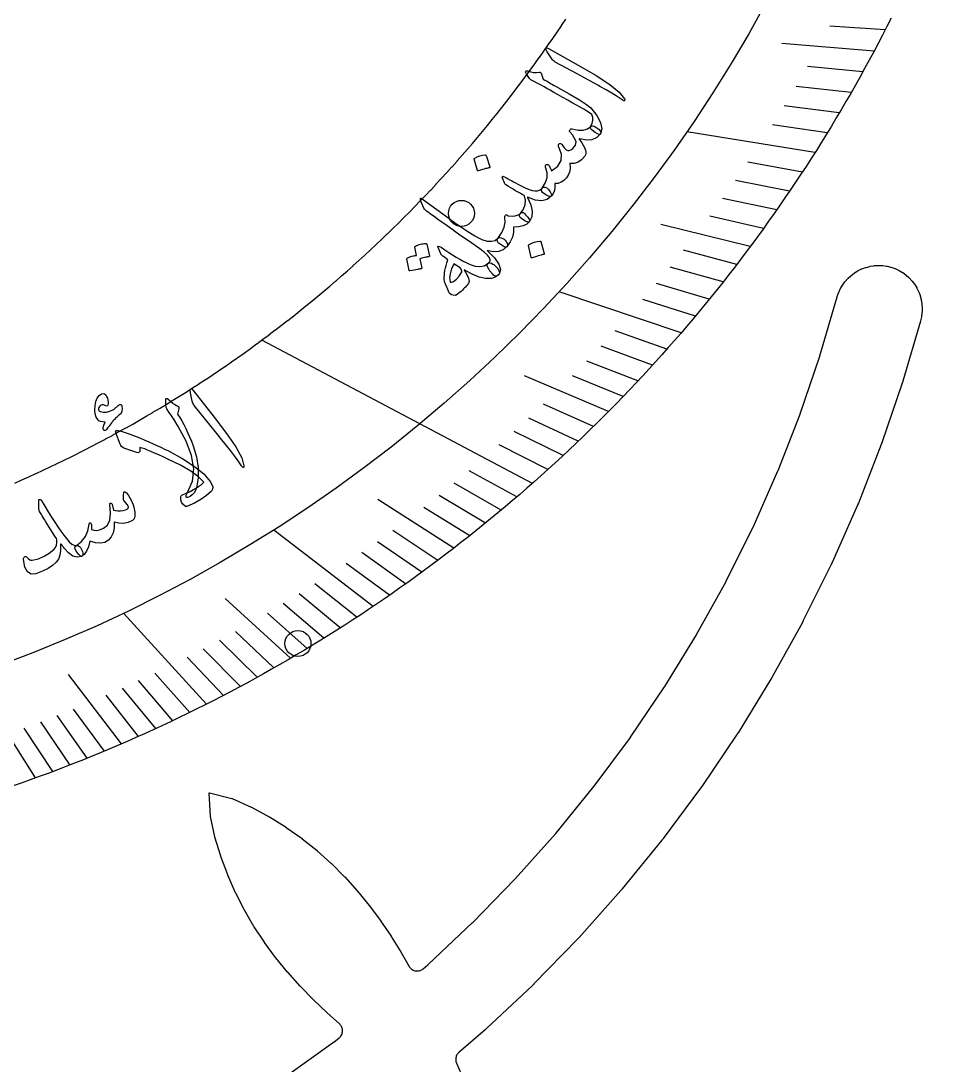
# Model space of a CAD drawing. Header units: millimetres. Extents: x -58 to 58, y -58 to 58.
# Drawn here: x 13.82 to 38.59, y -30.32 to -2.14 of the extents above; entities that cross this region are included whole.
import ezdxf

# ---------------------------------------------------------------- set-up
doc = ezdxf.new("R2010")
doc.units = ezdxf.units.MM
for name, color, linetype in [('CUT_INNER', 6, 'Continuous'), ('ENGRAVE', 7, 'Continuous'), ('ENGRAVE_FINE', 8, 'Continuous'), ('TEXT', 5, 'Continuous')]:
    doc.layers.add(name, color=color, linetype=linetype)

msp = doc.modelspace()

# ---------------------------------------------------------------- linework, layer by layer
at = {"layer": 'CUT_INNER'}
for points in [[(37.3222, -2.0688), (37.2062, -2.2974), (37.0888, -2.5254), (36.9701, -2.7526), (36.8499, -2.9791), (36.7284, -3.2048), (36.6054, -3.4298), (36.4811, -3.654), (36.3554, -3.8775), (36.2284, -4.1002), (36.1, -4.3221), (35.9702, -4.5432), (35.8391, -4.7635), (35.7066, -4.983), (35.5728, -5.2017), (35.4376, -5.4195), (35.3011, -5.6365), (35.1633, -5.8527), (35.0242, -6.0681), (34.8837, -6.2825), (34.7419, -6.4961), (34.5988, -6.7089), (34.4545, -6.9207), (34.3088, -7.1317), (34.1618, -7.3418), (34.0135, -7.5509), (33.864, -7.7592), (33.7132, -7.9665), (33.5611, -8.1729), (33.4077, -8.3784), (33.2531, -8.5829), (33.0973, -8.7864), (32.9401, -8.989), (32.7818, -9.1907), (32.6222, -9.3913), (32.4614, -9.591), (32.2994, -9.7897), (32.1361, -9.9874), (31.9717, -10.184), (31.806, -10.3797), (31.6391, -10.5744), (31.4711, -10.768), (31.3019, -10.9606), (31.1314, -11.1521), (30.9599, -11.3426), (30.7871, -11.532), (30.6132, -11.7204), (30.4381, -11.9077), (30.2619, -12.0939), (30.0846, -12.2791), (29.9061, -12.4631), (29.7265, -12.6461), (29.5458, -12.8279), (29.3639, -13.0087), (29.181, -13.1883), (28.9969, -13.3668), (28.8118, -13.5441), (28.6256, -13.7203), (28.4383, -13.8954), (28.2499, -14.0693), (28.0605, -14.2421), (27.87, -14.4137), (27.6785, -14.5841), (27.4859, -14.7533), (27.2923, -14.9214), (27.0976, -15.0883), (26.902, -15.2539), (26.7053, -15.4184), (26.5076, -15.5817), (26.3089, -15.7437), (26.1093, -15.9045), (25.9086, -16.0641), (25.707, -16.2225), (25.5044, -16.3796), (25.3008, -16.5354), (25.0963, -16.6901), (24.8909, -16.8434), (24.6845, -16.9955), (24.4772, -17.1463), (24.2689, -17.2959), (24.0598, -17.4442), (23.8497, -17.5912), (23.6387, -17.7368), (23.4269, -17.8812), (23.2142, -18.0243), (23.0006, -18.1661), (22.7861, -18.3066), (22.5708, -18.4457), (22.3546, -18.5836), (22.1376, -18.7201), (21.9197, -18.8552), (21.701, -18.9891), (21.4815, -19.1216), (21.2612, -19.2527), (21.0401, -19.3825), (20.8182, -19.5109), (20.5956, -19.6379), (20.3721, -19.7636), (20.1479, -19.8879), (19.9229, -20.0109), (19.6972, -20.1324), (19.4707, -20.2526), (19.2435, -20.3714), (19.0156, -20.4887), (18.7869, -20.6047), (18.5576, -20.7193), (18.3275, -20.8325), (18.0968, -20.9442), (17.8653, -21.0545), (17.6332, -21.1634), (17.4005, -21.2709), (17.1671, -21.377), (16.933, -21.4816), (16.6983, -21.5848), (16.463, -21.6865), (16.227, -21.7868), (15.9905, -21.8857), (15.7533, -21.983), (15.5155, -22.079), (15.2772, -22.1734), (15.0383, -22.2665), (14.7988, -22.358), (14.5588, -22.4481), (14.3182, -22.5367), (14.0771, -22.6238), (13.8354, -22.7094), (13.5932, -22.7936)], [(13.6592, -14.6134), (13.8497, -14.5297), (13.8511, -14.529), (14.0412, -14.4441), (14.0426, -14.4435), (14.2321, -14.3573), (14.2335, -14.3567), (14.4225, -14.2694), (14.4239, -14.2688), (14.6124, -14.1804), (14.6138, -14.1797), (14.8017, -14.0901), (14.8031, -14.0894), (14.9904, -13.9987), (14.9918, -13.998), (15.1786, -13.9062), (15.18, -13.9055), (15.3662, -13.8124), (15.3676, -13.8118), (15.5533, -13.7176), (15.5546, -13.7169), (15.7397, -13.6216), (15.7411, -13.6209), (15.9256, -13.5244), (15.9269, -13.5237), (16.1108, -13.4261), (16.1122, -13.4254), (16.2955, -13.3267), (16.2968, -13.326), (16.4795, -13.2262), (16.4809, -13.2254), (16.6629, -13.1245), (16.6643, -13.1237), (16.8457, -13.0217), (16.8471, -13.0209), (17.0279, -12.9178), (17.0292, -12.917), (17.2094, -12.8127), (17.2107, -12.8119), (17.3903, -12.7066), (17.3916, -12.7058), (17.5705, -12.5993), (17.5718, -12.5985), (17.75, -12.4909), (17.7513, -12.4902), (17.9289, -12.3815), (17.9302, -12.3807), (18.1071, -12.2709), (18.1084, -12.2701), (18.2846, -12.1593), (18.2859, -12.1585), (18.4615, -12.0465), (18.4628, -12.0457), (18.6376, -11.9327), (18.6389, -11.9319), (18.8131, -11.8178), (18.8143, -11.817), (18.9878, -11.7019), (18.9891, -11.701), (19.1618, -11.5848), (19.1631, -11.584), (19.3351, -11.4667), (19.3364, -11.4658), (19.5077, -11.3475), (19.5089, -11.3467), (19.6795, -11.2273), (19.6807, -11.2264), (19.8506, -11.106), (19.8518, -11.1051), (20.0209, -10.9837), (20.0222, -10.9828), (20.1905, -10.8603), (20.1918, -10.8594), (20.3593, -10.7359), (20.3606, -10.735), (20.5274, -10.6105), (20.5286, -10.6096), (20.6947, -10.484), (20.6959, -10.4831), (20.8612, -10.3565), (20.8624, -10.3556), (21.0269, -10.228), (21.0281, -10.2271), (21.1919, -10.0985), (21.1931, -10.0976), (21.356, -9.968), (21.3572, -9.967), (21.5193, -9.8364), (21.5205, -9.8355), (21.6819, -9.7039), (21.683, -9.7029), (21.8436, -9.5704), (21.8447, -9.5694), (22.0044, -9.4358), (22.0056, -9.4348), (22.1645, -9.3003), (22.1657, -9.2993), (22.3237, -9.1638), (22.3249, -9.1628), (22.4821, -9.0264), (22.4833, -9.0254), (22.6396, -8.8879), (22.6408, -8.8869), (22.7963, -8.7485), (22.7975, -8.7475), (22.9521, -8.6082), (22.9533, -8.6072), (23.1071, -8.4669), (23.1082, -8.4658), (23.2612, -8.3246), (23.2623, -8.3236), (23.4144, -8.1814), (23.4155, -8.1804), (23.5667, -8.0373), (23.5678, -8.0362), (23.7182, -7.8922), (23.7193, -7.8911), (23.8687, -7.7462), (23.8698, -7.7451), (24.0184, -7.5993), (24.0195, -7.5982), (24.1671, -7.4515), (24.1682, -7.4504), (24.315, -7.3027), (24.316, -7.3016), (24.4619, -7.1531), (24.463, -7.152), (24.6079, -7.0025), (24.609, -7.0014), (24.753, -6.8511), (24.754, -6.85), (24.8971, -6.6988), (24.8982, -6.6977), (25.0403, -6.5456), (25.0414, -6.5444), (25.1826, -6.3915), (25.1836, -6.3904), (25.3239, -6.2365), (25.3249, -6.2354), (25.4643, -6.0807), (25.4653, -6.0796), (25.6037, -5.924), (25.6047, -5.9229), (25.7421, -5.7665), (25.7431, -5.7654), (25.8796, -5.6081), (25.8806, -5.607), (26.0161, -5.4489), (26.0171, -5.4478), (26.1516, -5.2889), (26.1526, -5.2877), (26.2861, -5.128), (26.2871, -5.1268), (26.4197, -4.9663), (26.4206, -4.9651), (26.5522, -4.8038), (26.5532, -4.8026), (26.6838, -4.6405), (26.6847, -4.6393), (26.8143, -4.4763), (26.8152, -4.4751), (26.9438, -4.3114), (26.9448, -4.3102), (27.0723, -4.1457), (27.0733, -4.1445), (27.1998, -3.9792), (27.2008, -3.978), (27.3263, -3.8119), (27.3272, -3.8107), (27.4518, -3.6438), (27.4527, -3.6426), (27.5762, -3.475), (27.5771, -3.4738), (27.6996, -3.3054), (27.7005, -3.3042), (27.8219, -3.1351), (27.8228, -3.1338), (27.9432, -2.964), (27.9441, -2.9627), (28.0634, -2.7922), (28.0643, -2.7909), (28.1826, -2.6196), (28.1835, -2.6183), (28.3007, -2.4463), (28.3016, -2.4451), (28.4178, -2.2723), (28.4186, -2.271), (28.5337, -2.0976)], [(20.9362, -30.6561), (22.2666, -29.7039), (22.2754, -29.6973), (22.4141, -29.5884), (22.4325, -29.5725), (22.4492, -29.5548), (22.4641, -29.5357), (22.4772, -29.5152), (22.4881, -29.4935), (22.4969, -29.4708), (22.5035, -29.4474), (22.5077, -29.4235), (22.5096, -29.3993), (22.5092, -29.375), (22.5064, -29.3509), (22.5013, -29.3271), (22.4938, -29.304), (22.4842, -29.2817), (22.4725, -29.2604), (22.4587, -29.2404), (22.4431, -29.2218), (22.4257, -29.2048), (22.0963, -28.9122), (22.0932, -28.9094), (21.7246, -28.5593), (21.7212, -28.556), (21.3679, -28.1941), (21.3643, -28.1902), (21.028, -27.8152), (21.0243, -27.8109), (20.7062, -27.4216), (20.7024, -27.4167), (20.4037, -27.012), (20.4, -27.0067), (20.1219, -26.5856), (20.1183, -26.5798), (19.8618, -26.1414), (19.8584, -26.1352), (19.6245, -25.6786), (19.6214, -25.6721), (19.4112, -25.1962), (19.4084, -25.1893), (19.2237, -24.6929), (19.2211, -24.6853), (19.0652, -24.1665), (19.0628, -24.1572), (18.9434, -23.6096), (18.9425, -23.6045), (18.9421, -23.5993), (18.9128, -22.9785), (18.9128, -22.9727), (18.9184, -22.9739), (19.5207, -23.1272), (19.5257, -23.1287), (19.5306, -23.1306), (20.043, -23.3575), (20.0517, -23.3617), (20.5286, -23.6186), (20.5355, -23.6227), (20.9847, -23.9033), (20.9909, -23.9074), (21.4149, -24.2089), (21.4206, -24.2132), (21.821, -24.5341), (21.8264, -24.5386), (22.2044, -24.878), (22.2093, -24.8826), (22.566, -25.2396), (22.5705, -25.2443), (22.907, -25.6181), (22.911, -25.6228), (23.2285, -26.0126), (23.232, -26.0172), (23.5318, -26.422), (23.5349, -26.4263), (23.8185, -26.845), (23.8211, -26.8489), (24.09, -27.2803), (24.0921, -27.2839), (24.3073, -27.6563), (24.3206, -27.6768), (24.3357, -27.6959), (24.3526, -27.7135), (24.3712, -27.7293), (24.3912, -27.7432), (24.4125, -27.7551), (24.4349, -27.7649), (24.4581, -27.7724), (24.4819, -27.7777), (24.5061, -27.7806), (24.5305, -27.7812), (24.5548, -27.7793), (24.5788, -27.7751), (24.6023, -27.7686), (24.6251, -27.7598), (24.6469, -27.7488), (24.6675, -27.7358), (24.6867, -27.7208), (24.8116, -27.6136), (24.8198, -27.6061), (26.012, -26.4858), (26.0199, -26.478), (27.1613, -25.3059), (27.1688, -25.2977), (28.2571, -24.0761), (28.2643, -24.0677), (29.2972, -22.799), (29.304, -22.7902), (30.2797, -21.477), (30.2861, -21.4679), (31.2026, -20.1127), (31.2086, -20.1034), (32.064, -18.7088), (32.0696, -18.6992), (32.8624, -17.2681), (32.8675, -17.2583), (33.596, -15.7934), (33.6007, -15.7833), (34.2635, -14.2876), (34.2678, -14.2773), (34.8636, -12.7536), (34.8674, -12.7432), (35.395, -11.1946), (35.3983, -11.184), (35.8647, -9.5862), (35.8665, -9.5804), (35.9011, -9.4806), (35.9056, -9.4692), (35.9485, -9.376), (35.9542, -9.3652), (36.0059, -9.2766), (36.0126, -9.2664), (36.0729, -9.1834), (36.0805, -9.1738), (36.1486, -9.0971), (36.1572, -9.0884), (36.2324, -9.0187), (36.2418, -9.0108), (36.3235, -8.9489), (36.3337, -8.942), (36.4211, -8.8883), (36.4318, -8.8824), (36.524, -8.8376), (36.5353, -8.8328), (36.6315, -8.7972), (36.6432, -8.7935), (36.7424, -8.7676), (36.7544, -8.7651), (36.8557, -8.749), (36.8678, -8.7476), (36.9702, -8.7415), (36.9825, -8.7414), (37.0849, -8.7453), (37.0971, -8.7464), (37.1987, -8.7604), (37.2108, -8.7626), (37.3105, -8.7865), (37.3223, -8.79), (37.4192, -8.8235), (37.4306, -8.828), (37.5237, -8.8709), (37.5346, -8.8766), (37.6231, -8.9284), (37.6334, -8.9351), (37.7164, -8.9953), (37.7259, -9.003), (37.8026, -9.071), (37.8114, -9.0796), (37.881, -9.1548), (37.8889, -9.1642), (37.9509, -9.246), (37.9578, -9.2561), (38.0114, -9.3435), (38.0173, -9.3542), (38.0621, -9.4465), (38.067, -9.4577), (38.1025, -9.5539), (38.1062, -9.5656), (38.1322, -9.6648), (38.1347, -9.6768), (38.1508, -9.7781), (38.1521, -9.7903), (38.1582, -9.8926), (38.1584, -9.9049), (38.1544, -10.0074), (38.1533, -10.0196), (38.1394, -10.1212), (38.1371, -10.1332), (38.1125, -10.2359), (38.1109, -10.2418), (37.6361, -11.8686), (37.6353, -11.8712), (37.6205, -11.9181), (37.6197, -11.9207), (37.0726, -13.5264), (37.0717, -13.529), (37.0548, -13.5751), (37.0538, -13.5777), (36.4361, -15.1575), (36.4351, -15.1601), (36.4162, -15.2054), (36.4151, -15.208), (35.7279, -16.7588), (35.7268, -16.7614), (35.7059, -16.8058), (35.7046, -16.8083), (34.9493, -18.3272), (34.9481, -18.3296), (34.9252, -18.3731), (34.9239, -18.3756), (34.102, -19.8594), (34.1006, -19.8618), (34.0759, -19.9043), (34.0744, -19.9067), (33.1875, -21.3526), (33.186, -21.3549), (33.1594, -21.3962), (33.1579, -21.3985), (32.2077, -22.8037), (32.2061, -22.806), (32.1777, -22.8461), (32.176, -22.8483), (31.1644, -24.2099), (31.1627, -24.2121), (31.1326, -24.2509), (31.1309, -24.2531), (30.0598, -25.5685), (30.0581, -25.5706), (30.0262, -25.608), (30.0244, -25.6101), (28.8961, -26.8767), (28.8942, -26.8788), (28.8607, -26.9147), (28.8588, -26.9167), (27.6754, -28.132), (27.6735, -28.134), (27.6384, -28.1684), (27.6364, -28.1704), (26.4003, -29.332), (26.3983, -29.3339), (26.3617, -29.3667), (26.3596, -29.3685), (25.6507, -29.9779), (25.6329, -29.9948), (25.6168, -30.0133), (25.6026, -30.0334), (25.5905, -30.0548), (25.5805, -30.0772), (25.5728, -30.1005), (25.5674, -30.1245), (25.5643, -30.1488), (25.5637, -30.1734), (25.5655, -30.1979), (25.5697, -30.2221), (25.5762, -30.2458), (25.585, -30.2687), (25.7116, -30.5545)]]:
    msp.add_lwpolyline(points, dxfattribs=at)
at = {"layer": 'ENGRAVE'}
for points in [[(35.2619, -5.6983), (31.803, -5.1394)], [(31.6528, -10.5585), (28.3547, -9.4583)], [(27.635, -14.6225), (20.3304, -10.7574)], [(14.2198, -22.5724), (10.0486, -15.951)], [(23.3338, -17.9441), (20.6515, -15.8814)], [(18.8404, -20.5778), (16.5928, -18.1229)]]:
    msp.add_lwpolyline(points, dxfattribs=at)
for centre, radius in [((0, 16.7167), 38.5892), ((25.7186, -7.3377), 0.351), ((21.3056, -18.9448), 0.351)]:
    msp.add_circle(centre, radius, dxfattribs=at)
at = {"layer": 'ENGRAVE_FINE'}
for points in [[(37.163, -2.3816), (35.6682, -2.2858)], [(36.8624, -2.9557), (34.3687, -2.7557)], [(36.555, -3.5212), (35.0647, -3.3776)], [(36.241, -4.0782), (34.7538, -3.9108)], [(35.9207, -4.6267), (34.4369, -4.4356)], [(35.5943, -5.1667), (34.1144, -4.9519)], [(34.9239, -6.2215), (33.4531, -5.9595)], [(34.5802, -6.7364), (33.1147, -6.4509)], [(34.2312, -7.2428), (32.7714, -6.934)], [(33.8771, -7.741), (32.4234, -7.4089)], [(33.5179, -8.231), (31.1008, -7.6374)], [(33.1539, -8.7127), (31.7138, -8.3343)], [(32.7853, -9.1863), (31.3526, -8.7849)], [(32.4121, -9.6517), (30.9874, -9.2275)], [(32.0346, -10.1091), (30.6182, -9.6622)], [(31.2671, -10.9999), (29.8687, -10.5079)], [(30.8774, -11.4333), (29.4886, -10.9191)], [(30.4839, -11.8589), (29.1052, -11.3226)], [(29.6863, -12.6868), (27.4198, -11.7182)], [(30.0869, -12.2767), (28.7186, -11.7184)], [(29.2823, -13.0891), (27.9363, -12.4874)], [(28.8751, -13.4838), (27.5408, -12.8607)], [(28.4647, -13.8709), (27.1425, -13.2266)], [(28.0513, -14.2504), (26.7417, -13.5851)], [(27.2159, -14.9871), (25.9325, -14.2804)], [(26.7941, -15.3444), (25.5244, -14.6173)], [(25.5134, -16.3726), (23.4666, -15.0591)], [(26.3697, -15.6944), (25.1141, -14.9471)], [(25.9427, -16.0371), (24.7017, -15.2699)], [(25.0818, -16.701), (23.8708, -15.8947)], [(24.6479, -17.0223), (23.4526, -16.1967)], [(24.2119, -17.3365), (23.0325, -16.492)], [(23.7738, -17.6438), (22.6108, -16.7806)], [(22.8919, -18.2376), (21.7625, -17.3378)], [(21.1065, -19.3437), (19.3414, -17.726)], [(22.4481, -18.5242), (21.3361, -17.6066)], [(22.0026, -18.8041), (20.9083, -17.8689)], [(21.5553, -19.0772), (20.4791, -18.1247)], [(20.2043, -19.8568), (19.1841, -18.8542)], [(20.6561, -19.6035), (19.6169, -18.6173)], [(19.751, -20.1036), (18.7501, -19.0848)], [(19.2963, -20.3439), (18.315, -19.3093)], [(16.5427, -21.6522), (15.1123, -19.7799)], [(17.9247, -21.0264), (17.004, -19.9464)], [(18.3831, -20.8053), (17.4419, -19.7401)], [(17.4651, -21.2412), (16.5652, -20.1467)], [(17.0045, -21.4498), (16.1255, -20.3411)], [(16.08, -21.8485), (15.2439, -20.7124)], [(15.1517, -22.2225), (14.3594, -21.0606)], [(15.6163, -22.0385), (14.802, -20.8894)], [(14.6862, -22.4005), (13.9162, -21.2261)]]:
    msp.add_lwpolyline(points, dxfattribs=at)
at = {"layer": 'TEXT'}
for points in [[(28.0363, -2.9744), (27.9998, -2.9079), (27.9956, -2.8722), (28.0238, -2.8672), (28.0845, -2.8928), (28.8709, -3.3412), (29.3537, -3.6159), (29.7236, -3.8584), (29.9795, -4.0697), (30.1209, -4.2507), (30.1285, -4.2712), (30.1301, -4.2857), (30.1258, -4.2944), (30.1154, -4.2972), (30.1028, -4.2964), (30.0886, -4.2922), (30.0729, -4.2846), (30.0555, -4.2737), (29.9249, -4.1824), (29.782, -4.0917), (29.6271, -4.0014), (29.4601, -3.9115), (29.417, -3.8873), (29.2999, -3.8228), (29.1088, -3.7179), (28.8439, -3.5724), (28.2544, -3.2527), (28.2244, -3.2337), (28.1988, -3.2134), (28.1774, -3.1919), (28.1603, -3.169)], [(27.5584, -3.6998), (27.5242, -3.6451), (27.4968, -3.6021), (27.4763, -3.5706), (27.4626, -3.5508), (27.4546, -3.5373), (27.4509, -3.5249), (27.4516, -3.5135), (27.4566, -3.5031), (27.4661, -3.4941), (27.478, -3.4896), (27.4923, -3.4896), (27.509, -3.4941), (27.5897, -3.5174), (27.6676, -3.5313), (27.7426, -3.5359), (27.8146, -3.5312), (27.8366, -3.5311), (27.8549, -3.5399), (27.8697, -3.5574), (27.881, -3.5838), (27.9274, -3.7138), (27.9717, -3.7396), (28.0153, -3.7649), (28.0582, -3.7897), (28.1003, -3.8139), (28.1417, -3.8375), (28.1824, -3.8606), (28.2223, -3.8831), (28.2615, -3.9051), (28.6246, -4.1083), (28.9038, -4.2733), (29.0987, -4.401), (29.2091, -4.4916), (29.3773, -4.7003), (29.4775, -4.8871), (29.5098, -5.0517), (29.4741, -5.1938), (29.4719, -5.1968), (29.4696, -5.1998), (29.4674, -5.2028), (29.4652, -5.2058), (29.4353, -5.2113), (29.3888, -5.1944), (29.3256, -5.1552), (29.2458, -5.0937), (29.2181, -5.0686), (29.2025, -5.044), (29.1993, -5.0199), (29.2083, -4.9962), (29.2495, -4.9094), (29.2689, -4.8262), (29.2664, -4.7467), (29.2423, -4.6711), (29.1782, -4.6282), (29.1042, -4.581), (29.0201, -4.5295), (28.9261, -4.4739), (28.8225, -4.414), (28.71, -4.35), (28.5886, -4.2818), (28.4583, -4.2094), (28.3309, -4.1372), (28.2163, -4.0726), (28.1144, -4.0155), (28.0252, -3.966), (27.9489, -3.9237), (27.8858, -3.8884), (27.8358, -3.86), (27.799, -3.8386), (27.6095, -3.7421), (27.5922, -3.7306), (27.5779, -3.7198), (27.5667, -3.7095), (27.5584, -3.6998)], [(27.9984, -6.1185), (27.9902, -6.097), (27.9858, -6.0773), (27.9851, -6.0595), (27.9882, -6.0437), (27.9949, -6.0307), (28.0049, -6.0216), (28.0183, -6.0165), (28.035, -6.0152), (28.0528, -6.0192), (28.0693, -6.0299), (28.0845, -6.0473), (28.0984, -6.0714), (28.104, -6.0853), (28.1101, -6.0993), (28.1167, -6.1135), (28.1238, -6.1277), (28.1309, -6.1423), (28.1376, -6.1574), (28.1439, -6.1731), (28.1497, -6.1893), (28.3211, -6.0611), (28.4121, -5.9116), (28.4227, -5.7418), (28.3526, -5.5524), (28.3438, -5.5312), (28.3386, -5.5122), (28.3368, -5.4953), (28.3387, -5.4807), (28.3449, -5.4675), (28.3542, -5.4579), (28.3665, -5.4518), (28.382, -5.4493), (28.3984, -5.4513), (28.414, -5.4591), (28.4286, -5.4725), (28.4422, -5.4916), (28.4735, -5.5401), (28.5019, -5.5781), (28.5274, -5.6057), (28.55, -5.6227), (28.5895, -5.6375), (28.6317, -5.6361), (28.6767, -5.6185), (28.7242, -5.5847), (28.7673, -5.5411), (28.7965, -5.4974), (28.8117, -5.4535), (28.8131, -5.4094), (28.7986, -5.3592), (28.7663, -5.2966), (28.7162, -5.2216), (28.6482, -5.1344), (28.6405, -5.1233), (28.6384, -5.1108), (28.6421, -5.0968), (28.6515, -5.0815), (28.6641, -5.068), (28.6774, -5.0596), (28.6914, -5.0564), (28.7061, -5.0583), (28.87, -5.0922), (29.0088, -5.0925), (29.1224, -5.0595), (29.2105, -4.9932), (29.2311, -4.981), (29.258, -4.9787), (29.2913, -4.9863), (29.331, -5.0038), (29.3718, -5.0256), (29.4062, -5.049), (29.4343, -5.0742), (29.4559, -5.101), (29.4733, -5.1289), (29.4824, -5.1532), (29.4835, -5.1738), (29.4764, -5.1907), (29.3724, -5.292), (29.2441, -5.349), (29.0919, -5.3614), (28.916, -5.3294), (28.9071, -5.3275), (28.9022, -5.3293), (28.9014, -5.3349), (28.9048, -5.3441), (28.967, -5.435), (29.0153, -5.513), (29.0497, -5.5782), (29.0702, -5.6305), (29.0781, -5.6764), (29.077, -5.7197), (29.0669, -5.7602), (29.0478, -5.7979), (28.9648, -5.8916), (28.8702, -5.9554), (28.7643, -5.9891), (28.6473, -5.9927), (28.6574, -6.0991), (28.6453, -6.1991), (28.6112, -6.2923), (28.555, -6.3789), (28.4859, -6.4498), (28.4107, -6.4995), (28.3296, -6.5277), (28.2427, -6.5346), (28.244, -6.6317), (28.2297, -6.7192), (28.1999, -6.7971), (28.1546, -6.8653), (28.1222, -6.88), (28.0707, -6.8694), (28.0001, -6.8336), (27.9105, -6.7726), (27.8879, -6.7483), (27.8788, -6.7203), (27.883, -6.6884), (27.9007, -6.6526), (27.9879, -6.5071), (28.0332, -6.3693), (28.0366, -6.2398), (27.9984, -6.1185)], [(26.0654, -5.8733), (26.0648, -5.867), (26.0668, -5.8605), (26.0713, -5.8539), (26.0783, -5.8472), (26.145, -5.8143), (26.2139, -5.7885), (26.2852, -5.7696), (26.3588, -5.7578), (26.368, -5.7584), (26.3752, -5.7613), (26.3803, -5.7666), (26.3835, -5.7742), (26.4872, -6.083), (26.4882, -6.0921), (26.4842, -6.0993), (26.4752, -6.1044), (26.4611, -6.1077), (26.449, -6.1104), (26.4303, -6.1152), (26.405, -6.1219), (26.3732, -6.1306), (26.3345, -6.1415), (26.2886, -6.155), (26.2356, -6.1711), (26.1755, -6.1896), (26.1667, -6.1913), (26.1602, -6.1903), (26.156, -6.1867), (26.1542, -6.1804)], [(26.9183, -6.5692), (26.9065, -6.5578), (26.8931, -6.5378), (26.878, -6.5092), (26.8613, -6.4719), (26.8466, -6.4351), (26.8351, -6.4051), (26.8267, -6.3821), (26.8215, -6.366), (26.8236, -6.3458), (26.8345, -6.3367), (26.8541, -6.3386), (26.8823, -6.3516), (26.9005, -6.3617), (26.9224, -6.3734), (26.948, -6.3869), (26.9773, -6.402), (27.0098, -6.419), (27.0451, -6.438), (27.0833, -6.4591), (27.1241, -6.4822), (27.2984, -6.5743), (27.4401, -6.6448), (27.5494, -6.6938), (27.626, -6.7216), (27.7043, -6.7328), (27.7762, -6.725), (27.8417, -6.6982), (27.9007, -6.6526), (27.9173, -6.6392), (27.9357, -6.6309), (27.9557, -6.6277), (27.9775, -6.6296), (28.0021, -6.6367), (28.0252, -6.65), (28.0469, -6.6692), (28.0671, -6.6946), (28.1153, -6.7574), (28.146, -6.8067), (28.1591, -6.8427), (28.1546, -6.8653), (28.0344, -6.9585), (27.8869, -6.9957), (27.7125, -6.9765), (27.5114, -6.9012), (27.5038, -6.8992), (27.4995, -6.8995), (27.4988, -6.9022), (27.5014, -6.9072), (27.5908, -7.1023), (27.63, -7.2762), (27.6192, -7.4287), (27.5585, -7.5593), (27.547, -7.5701), (27.5323, -7.575), (27.5144, -7.5738), (27.4931, -7.5666), (27.4658, -7.5527), (27.4323, -7.534), (27.3926, -7.5105), (27.3468, -7.4821), (27.3068, -7.4492), (27.2874, -7.4146), (27.2884, -7.3783), (27.31, -7.3404), (27.3905, -7.221), (27.4365, -7.102), (27.448, -6.9837), (27.4252, -6.8661), (27.417, -6.8572), (27.3961, -6.8435), (27.3624, -6.8248), (27.3159, -6.8012), (27.2872, -6.7866), (27.2524, -6.7678), (27.2117, -6.7446), (27.1649, -6.7171), (27.1122, -6.6857), (27.0535, -6.6505), (26.9889, -6.6117), (26.9183, -6.5692)], [(26.4648, -8.8585), (26.4318, -8.8005), (26.4153, -8.7534), (26.4153, -8.717), (26.4318, -8.6912), (26.4623, -8.6638), (26.4836, -8.6385), (26.4958, -8.6155), (26.4987, -8.5947), (26.4776, -8.5339), (26.4239, -8.464), (26.3375, -8.3849), (26.2187, -8.2965), (25.933, -8.0982), (25.6794, -7.9207), (25.4577, -7.7644), (25.2677, -7.6294), (25.1092, -7.5162), (24.9819, -7.4248), (24.8857, -7.3556), (24.8204, -7.3086), (24.7789, -7.2758), (24.7461, -7.2465), (24.7221, -7.2208), (24.7067, -7.1986), (24.6226, -7.0103), (24.6115, -6.9584), (24.6145, -6.9298), (24.6315, -6.9244), (24.6626, -6.9421), (24.9881, -7.1856), (25.2784, -7.3983), (25.5334, -7.5803), (25.7528, -7.7318), (25.9364, -7.8536), (26.0838, -7.9463), (26.195, -8.0099), (26.2698, -8.0448), (26.4106, -8.0831), (26.5301, -8.0901), (26.6282, -8.0658), (26.7047, -8.0104), (26.7292, -7.9932), (26.7596, -7.9877), (26.7959, -7.9941), (26.8383, -8.0123), (26.8731, -8.0339), (26.9029, -8.0603), (26.9275, -8.0916), (26.9471, -8.1277), (26.9588, -8.1625), (26.9629, -8.192), (26.9592, -8.2163), (26.9478, -8.2355), (26.8436, -8.3184), (26.72, -8.3637), (26.5773, -8.3711), (26.4156, -8.3405), (26.6099, -8.5374), (26.7283, -8.7085), (26.7707, -8.8541), (26.7368, -8.9739), (26.7194, -8.9966), (26.7014, -9.0134), (26.6826, -9.0242), (26.6632, -9.0291), (26.6391, -9.0286), (26.6143, -9.0201), (26.5889, -9.0037), (26.5628, -8.9794), (26.5496, -8.9641), (26.5367, -8.9489), (26.5238, -8.9339), (26.5112, -8.919), (26.4988, -8.9041), (26.487, -8.8891), (26.4756, -8.8739), (26.4648, -8.8585)], [(27.31, -7.3404), (27.3365, -7.3244), (27.3582, -7.3147), (27.375, -7.3113), (27.387, -7.314), (27.4013, -7.3228), (27.4171, -7.3355), (27.4345, -7.352), (27.4534, -7.3723), (27.5105, -7.4414), (27.5471, -7.4956), (27.5631, -7.5349), (27.5585, -7.5593), (27.4809, -7.6258), (27.3823, -7.6735), (27.2627, -7.7021), (27.1223, -7.7114), (27.1247, -7.843), (27.096, -7.9748), (27.0362, -8.1067), (26.9452, -8.2382), (26.931, -8.2484), (26.9141, -8.2515), (26.8942, -8.2475), (26.8716, -8.2364), (26.7381, -8.1531), (26.7232, -8.1437), (26.7105, -8.13), (26.7, -8.1119), (26.6916, -8.0895), (26.6879, -8.0692), (26.6884, -8.0498), (26.6932, -8.0311), (26.7022, -8.0132), (26.809, -7.8565), (26.8761, -7.7093), (26.9038, -7.5719), (26.8922, -7.4446), (26.8894, -7.4284), (26.8905, -7.4133), (26.8957, -7.3993), (26.9048, -7.3864), (26.916, -7.377), (26.9275, -7.3734), (26.9394, -7.3757), (26.9516, -7.3838), (26.9622, -7.3926), (26.972, -7.3996), (26.9811, -7.4046), (26.9894, -7.4077), (27.0863, -7.4108), (27.172, -7.4005), (27.2466, -7.377), (27.31, -7.3404)], [(24.4598, -8.2456), (24.4598, -8.2392), (24.4623, -8.2329), (24.4674, -8.2266), (24.475, -8.2204), (24.5096, -8.2055), (24.5443, -8.1922), (24.5792, -8.1807), (24.6143, -8.171), (24.6499, -8.1629), (24.6863, -8.1566), (24.7235, -8.1521), (24.7616, -8.1492), (24.7709, -8.1507), (24.7784, -8.1546), (24.7839, -8.1611), (24.7875, -8.1702), (24.8616, -8.4905), (24.8609, -8.4964), (24.8559, -8.5013), (24.8467, -8.5052), (24.8333, -8.508), (24.8229, -8.5088), (24.8072, -8.5111), (24.7862, -8.5152), (24.7599, -8.5209), (24.7279, -8.5282), (24.69, -8.5372), (24.6461, -8.5477), (24.5963, -8.5598), (24.6488, -8.8113), (24.6489, -8.8205), (24.6441, -8.8273), (24.6346, -8.8317), (24.6202, -8.8338), (24.6077, -8.8355), (24.5885, -8.8387), (24.5625, -8.8433), (24.5297, -8.8493), (24.4898, -8.857), (24.4424, -8.8666), (24.3876, -8.8782), (24.3254, -8.8917), (24.3176, -8.8916), (24.312, -8.8893), (24.3086, -8.8848), (24.3076, -8.8782), (24.2494, -8.5624), (24.2495, -8.556), (24.2521, -8.5496), (24.2572, -8.5434), (24.265, -8.5372), (24.2935, -8.5237), (24.3225, -8.5119), (24.3519, -8.5018), (24.3819, -8.4935), (24.4121, -8.4868), (24.4425, -8.4815), (24.4731, -8.4776), (24.5039, -8.4752)], [(27.5318, -8.2078), (27.5316, -8.2012), (27.534, -8.1945), (27.539, -8.1875), (27.5467, -8.1804), (27.6176, -8.1451), (27.6904, -8.1171), (27.7652, -8.0963), (27.8419, -8.0829), (27.8513, -8.0833), (27.8586, -8.0863), (27.8636, -8.0917), (27.8664, -8.0996), (27.9549, -8.42), (27.9554, -8.4295), (27.9508, -8.437), (27.9412, -8.4425), (27.9265, -8.4461), (27.9138, -8.4492), (27.8942, -8.4544), (27.8677, -8.4618), (27.8343, -8.4714), (27.7937, -8.4833), (27.7455, -8.4981), (27.6898, -8.5156), (27.6265, -8.5358), (27.6172, -8.5377), (27.6106, -8.5368), (27.6065, -8.5331), (27.605, -8.5265)], [(25.9528, -8.7145), (26.0928, -8.7624), (26.2194, -8.7745), (26.3325, -8.7508), (26.4318, -8.6912), (26.46, -8.6758), (26.4926, -8.673), (26.5296, -8.6829), (26.5711, -8.7054), (26.5908, -8.7197), (26.6102, -8.735), (26.6293, -8.7513), (26.6481, -8.7686), (26.6661, -8.7871), (26.6827, -8.807), (26.6981, -8.8282), (26.7121, -8.8508), (26.7329, -8.8903), (26.7444, -8.9235), (26.7465, -8.9505), (26.7394, -8.9712), (26.6956, -9.0167), (26.6454, -9.0528), (26.5889, -9.0794), (26.5262, -9.0965), (26.3735, -9.0984), (26.2005, -9.0597), (26.0072, -8.9802), (25.7939, -8.86), (25.8676, -8.9842), (25.9111, -9.0866), (25.9243, -9.1671), (25.9075, -9.2256), (25.8906, -9.2496), (25.8719, -9.2741), (25.8513, -9.2991), (25.8289, -9.3245), (25.8046, -9.3506), (25.778, -9.3775), (25.7493, -9.4052), (25.7184, -9.4337), (25.6597, -9.4842), (25.6117, -9.5202), (25.5745, -9.5417), (25.5481, -9.5488), (25.4929, -9.5479), (25.4481, -9.5356), (25.4138, -9.5119), (25.3898, -9.4768), (25.3327, -9.3502), (25.2915, -9.2491), (25.2664, -9.1734), (25.2575, -9.1229), (25.2562, -9.0656), (25.2587, -9.0058), (25.2651, -8.9434), (25.2753, -8.8784), (25.2892, -8.811), (25.3069, -8.7409), (25.3283, -8.6683), (25.3534, -8.5932), (25.2338, -8.5046), (25.22, -8.4933), (25.2074, -8.4828), (25.196, -8.4731), (25.1857, -8.4643), (25.1768, -8.4559), (25.1697, -8.4477), (25.1644, -8.4397), (25.1609, -8.4318), (25.0896, -8.2583), (25.0837, -8.2317), (25.095, -8.2216), (25.1236, -8.2281), (25.1695, -8.251), (25.2741, -8.3252), (25.377, -8.3946), (25.4781, -8.4591), (25.5775, -8.5188), (25.6749, -8.574), (25.7699, -8.625), (25.8625, -8.6719), (25.9528, -8.7145)], [(25.5148, -8.7023), (25.5018, -8.7264), (25.4888, -8.7518), (25.4758, -8.7784), (25.4628, -8.8064), (25.4504, -8.836), (25.4392, -8.8675), (25.4293, -8.901), (25.4207, -8.9365), (25.4125, -8.9715), (25.4065, -9.0061), (25.4028, -9.0405), (25.4014, -9.0745), (25.4023, -9.1081), (25.4059, -9.1411), (25.412, -9.1734), (25.4207, -9.2051), (25.5077, -9.1729), (25.5877, -9.1142), (25.6605, -9.0292), (25.7259, -8.9179), (25.73, -8.8945), (25.724, -8.869), (25.7079, -8.8412), (25.6816, -8.8111)], [(18.4077, -12.1785), (18.3992, -12.1031), (18.409, -12.0685), (18.437, -12.0746), (18.4833, -12.1214), (19.0392, -12.8359), (19.3808, -13.274), (19.6303, -13.6391), (19.7862, -13.9321), (19.8479, -14.1534), (19.8472, -14.1752), (19.8431, -14.1892), (19.8358, -14.1956), (19.8251, -14.1942), (19.8138, -14.1886), (19.8023, -14.1794), (19.7906, -14.1664), (19.7788, -14.1496), (19.6928, -14.0154), (19.5953, -13.8771), (19.4865, -13.7346), (19.3664, -13.5878), (19.3359, -13.5489), (19.2522, -13.4446), (19.1155, -13.2748), (18.9262, -13.0393), (18.5031, -12.5189), (18.4827, -12.49), (18.4667, -12.4614), (18.4552, -12.4333), (18.4481, -12.4057)], [(16.5283, -12.7374), (16.4935, -12.7671), (16.4612, -12.7949), (16.4315, -12.8207), (16.4044, -12.8445), (16.3801, -12.8663), (16.359, -12.8864), (16.3412, -12.9047), (16.3265, -12.9212), (16.312, -12.9387), (16.2947, -12.9602), (16.2746, -12.9855), (16.2516, -13.0147), (16.2259, -13.048), (16.1976, -13.0856), (16.1666, -13.1274), (16.1328, -13.1734), (16.1178, -13.1899), (16.102, -13.1984), (16.0853, -13.199), (16.0679, -13.1917), (16.0445, -13.1633), (16.0423, -13.1167), (16.0611, -13.0519), (16.1009, -12.969), (16.0344, -12.9657), (15.9789, -12.9534), (15.9342, -12.932), (15.9003, -12.9016), (15.8595, -12.8319), (15.8342, -12.746), (15.8243, -12.644), (15.8296, -12.5259), (15.8498, -12.4115), (15.8849, -12.3209), (15.935, -12.2538), (16.0003, -12.2101), (16.0443, -12.1994), (16.0824, -12.2067), (16.1145, -12.232), (16.1408, -12.2752), (16.1608, -12.3268), (16.174, -12.3768), (16.1805, -12.4253), (16.1803, -12.4722), (16.1741, -12.5085), (16.1616, -12.5299), (16.1427, -12.5364), (16.1176, -12.5279), (16.0856, -12.5122), (16.0544, -12.5049), (16.024, -12.5061), (15.9944, -12.5158), (15.9662, -12.5312), (15.9449, -12.5512), (15.9304, -12.5758), (15.9229, -12.6051), (15.9223, -12.6357), (15.9302, -12.6597), (15.9466, -12.677), (15.9715, -12.6875), (16.0511, -12.7015), (16.1365, -12.697), (16.2275, -12.674), (16.3239, -12.6324), (16.3317, -12.6276), (16.3401, -12.6218), (16.3491, -12.6148), (16.3587, -12.6067), (16.369, -12.5976), (16.3801, -12.5879), (16.392, -12.5774), (16.4048, -12.5662), (16.4187, -12.5543), (16.4313, -12.5434), (16.4425, -12.5335), (16.4522, -12.5247), (16.4609, -12.5171), (16.4689, -12.5106), (16.476, -12.5054), (16.4824, -12.5014), (16.4955, -12.4959), (16.5079, -12.4944), (16.5197, -12.497), (16.5308, -12.5036), (16.5397, -12.511), (16.5465, -12.5191), (16.5512, -12.5278), (16.5538, -12.5372), (16.5576, -12.6116), (16.5546, -12.6698), (16.5448, -12.7117), (16.5283, -12.7374)], [(18.5638, -14.7415), (18.538, -14.813), (18.5008, -14.8757), (18.4523, -14.9293), (18.3925, -14.9739), (18.3546, -14.9933), (18.3248, -15.0025), (18.3033, -15.0017), (18.29, -14.9908), (18.2845, -14.97), (18.2882, -14.9429), (18.3012, -14.9094), (18.3233, -14.8695), (18.4542, -14.5613), (18.4911, -14.2273), (18.4347, -13.8681), (18.2864, -13.4841), (18.1836, -13.282), (18.0729, -13.0852), (17.9545, -12.8937), (17.8284, -12.7074), (17.7919, -12.6534), (17.7656, -12.6088), (17.7496, -12.5736), (17.7439, -12.5477), (17.7422, -12.51), (17.7406, -12.4766), (17.7389, -12.4475), (17.7373, -12.4226), (17.7359, -12.4019), (17.7349, -12.3853), (17.7344, -12.3727), (17.7343, -12.3641), (17.7368, -12.3515), (17.741, -12.3417), (17.7468, -12.3346), (17.7544, -12.3303), (17.7659, -12.3284), (17.776, -12.329), (17.7845, -12.3321), (17.7915, -12.3378), (17.8646, -12.407), (17.928, -12.4602), (17.9816, -12.4972), (18.0253, -12.518), (18.0575, -12.5322), (18.0784, -12.5523), (18.088, -12.5783), (18.0862, -12.6102), (18.0581, -12.7527), (18.1143, -12.8414), (18.1694, -12.9353), (18.2233, -13.0346), (18.276, -13.1392), (18.3278, -13.2493), (18.3788, -13.3648), (18.4291, -13.486), (18.4787, -13.6127), (18.5702, -13.9104), (18.6152, -14.1979), (18.6132, -14.475), (18.5638, -14.7415)], [(18.1725, -14.9437), (18.2891, -14.8894), (18.3933, -14.8378), (18.4852, -14.789), (18.5647, -14.7431), (18.6323, -14.7003), (18.6883, -14.6608), (18.7326, -14.6246), (18.7653, -14.5917), (18.6235, -14.4456), (18.4139, -14.2936), (18.1376, -14.1347), (17.7958, -13.9673), (17.6662, -13.9076), (17.5467, -13.8534), (17.437, -13.8048), (17.3372, -13.7618), (17.2472, -13.7246), (17.1672, -13.6937), (17.097, -13.6689), (17.0367, -13.6505), (17.0368, -13.76), (17.0226, -13.7812), (17.0042, -13.793), (16.9816, -13.7956), (16.9549, -13.7888), (16.609, -13.6686), (16.5737, -13.6509), (16.5443, -13.6274), (16.5207, -13.5981), (16.5031, -13.5629), (16.3927, -13.2584), (16.3859, -13.2364), (16.3841, -13.2191), (16.3873, -13.2063), (16.3955, -13.1981), (16.4524, -13.194), (16.5606, -13.2196), (16.7208, -13.2746), (16.9333, -13.3582), (17.0522, -13.4066), (17.1684, -13.4551), (17.2817, -13.5036), (17.3923, -13.5522), (17.5, -13.601), (17.6049, -13.6499), (17.707, -13.699), (17.8062, -13.7483), (18.1938, -13.9591), (18.5128, -14.165), (18.7616, -14.3677), (18.9388, -14.5688), (18.9844, -14.6491), (19.0047, -14.7193), (18.9997, -14.7795), (18.9694, -14.8297), (18.8334, -14.9513), (18.6796, -15.0598), (18.5081, -15.1552), (18.3192, -15.2371), (18.3014, -15.2439), (18.2857, -15.2468), (18.2722, -15.2458), (18.2607, -15.2409), (18.202, -15.1868), (18.163, -15.1283), (18.1436, -15.0655), (18.1437, -14.9984), (18.1476, -14.9763), (18.1538, -14.9598), (18.162, -14.9489), (18.1725, -14.9437)], [(16.6048, -14.8608), (16.6093, -14.8522), (16.6184, -14.8495), (16.6322, -14.8526), (16.6506, -14.8617), (16.6751, -14.8804), (16.7025, -14.9112), (16.7326, -14.9541), (16.7655, -15.009), (16.8005, -15.0727), (16.8302, -15.1372), (16.8544, -15.2024), (16.8733, -15.2683), (16.8978, -15.4031), (16.9008, -15.5075), (16.8824, -15.5816), (16.8427, -15.6251), (16.7229, -15.6787), (16.5997, -15.704), (16.4733, -15.7011), (16.344, -15.6699), (16.343, -15.8226), (16.3164, -15.9545), (16.2643, -16.0655), (16.1867, -16.1554), (16.0881, -16.215), (15.9711, -16.2402), (15.8362, -16.2308), (15.6835, -16.1865), (15.6486, -16.3368), (15.6001, -16.455), (15.5381, -16.5412), (15.463, -16.5953), (15.4421, -16.5938), (15.4137, -16.5735), (15.3775, -16.5345), (15.3338, -16.4766), (15.2994, -16.4155), (15.2863, -16.3648), (15.2943, -16.3246), (15.3235, -16.2949), (15.4625, -16.1876), (15.5659, -16.056), (15.6337, -15.9006), (15.6657, -15.7216), (15.6673, -15.7119), (15.6704, -15.704), (15.6749, -15.698), (15.6808, -15.6939), (15.6891, -15.6909), (15.6973, -15.69), (15.7055, -15.6911), (15.7137, -15.6943), (15.7255, -15.7106), (15.7329, -15.7443), (15.7359, -15.7955), (15.7345, -15.8641), (15.7918, -15.8888), (15.8642, -15.8922), (15.9516, -15.8744), (16.0538, -15.8352), (16.1631, -15.7495), (16.2279, -15.614), (16.2479, -15.429), (16.223, -15.1949), (16.2216, -15.183), (16.2224, -15.1735), (16.2255, -15.1666), (16.2309, -15.162), (16.2405, -15.1582), (16.2496, -15.1566), (16.2584, -15.1573), (16.2669, -15.1602), (16.2751, -15.1663), (16.2817, -15.1733), (16.2867, -15.181), (16.2901, -15.1896), (16.3277, -15.344), (16.3833, -15.3585), (16.4446, -15.3648), (16.5117, -15.3629), (16.5845, -15.3528), (16.6517, -15.3358), (16.6989, -15.3152), (16.726, -15.2909), (16.7331, -15.2631), (16.7234, -15.2313), (16.6988, -15.1917), (16.6593, -15.1444), (16.6049, -15.0892), (16.5987, -15.0689), (16.5966, -15.024), (16.5987, -14.9546), (16.6048, -14.8608)], [(15.3235, -16.2949), (15.3534, -16.2952), (15.3813, -16.3045), (15.4073, -16.3229), (15.4314, -16.3502), (15.4558, -16.3865), (15.4748, -16.4233), (15.4883, -16.4607), (15.4965, -16.4985), (15.4984, -16.5331), (15.4935, -16.5608), (15.4817, -16.5815), (15.463, -16.5953), (15.3483, -16.6146), (15.2318, -16.5833), (15.1136, -16.5014), (14.9941, -16.3691), (14.9756, -16.3452), (14.9597, -16.3246), (14.9462, -16.3071), (14.9351, -16.2927), (14.9265, -16.2816), (14.9204, -16.2737), (14.9167, -16.2689), (14.9155, -16.2673), (14.906, -16.2597), (14.8997, -16.2593), (14.8967, -16.266), (14.8968, -16.2798), (14.8974, -16.4344), (14.8783, -16.5644), (14.8396, -16.6698), (14.7814, -16.7504), (14.6828, -16.836), (14.5581, -16.9163), (14.4075, -16.9911), (14.2309, -17.0601), (14.0994, -17.0736), (14.0001, -17.014), (13.9329, -16.8818), (13.8973, -16.6772), (13.8975, -16.6507), (13.9023, -16.6292), (13.9117, -16.6129), (13.9257, -16.6015), (13.9421, -16.5964), (13.9585, -16.5988), (13.9751, -16.6085), (13.9918, -16.6257), (14.0275, -16.6624), (14.0626, -16.6868), (14.0971, -16.6989), (14.131, -16.6988), (14.3028, -16.6547), (14.4568, -16.5913), (14.5929, -16.5088), (14.7108, -16.4074), (14.7561, -16.3505), (14.7858, -16.2873), (14.7999, -16.218), (14.7985, -16.1425), (14.7833, -16.1132), (14.7435, -16.0472), (14.6791, -15.9442), (14.5903, -15.8043), (14.5434, -15.7292), (14.5013, -15.6613), (14.464, -15.6005), (14.4313, -15.5469), (14.4034, -15.5011), (14.3802, -15.4635), (14.3617, -15.4341), (14.3478, -15.413), (14.3292, -15.3795), (14.3161, -15.3485), (14.3086, -15.3202), (14.3066, -15.2944), (14.3069, -15.2611), (14.3072, -15.2301), (14.3075, -15.2013), (14.3079, -15.1748), (14.3081, -15.1507), (14.3078, -15.129), (14.3072, -15.1097), (14.3063, -15.0929), (14.3067, -15.0788), (14.3106, -15.0677), (14.3177, -15.0597), (14.3281, -15.0548), (14.3418, -15.0542), (14.3537, -15.0573), (14.3639, -15.0643), (14.3725, -15.0751), (14.4699, -15.2376), (14.5641, -15.3908), (14.655, -15.5345), (14.7426, -15.6689), (14.8267, -15.794), (14.9071, -15.9098), (14.9838, -16.0165), (15.0567, -16.1141), (15.1313, -16.202), (15.2007, -16.2615), (15.2648, -16.2924), (15.3235, -16.2949)]]:
    msp.add_lwpolyline(points, close=True, dxfattribs=at)

doc.saveas('drawing.dxf')
